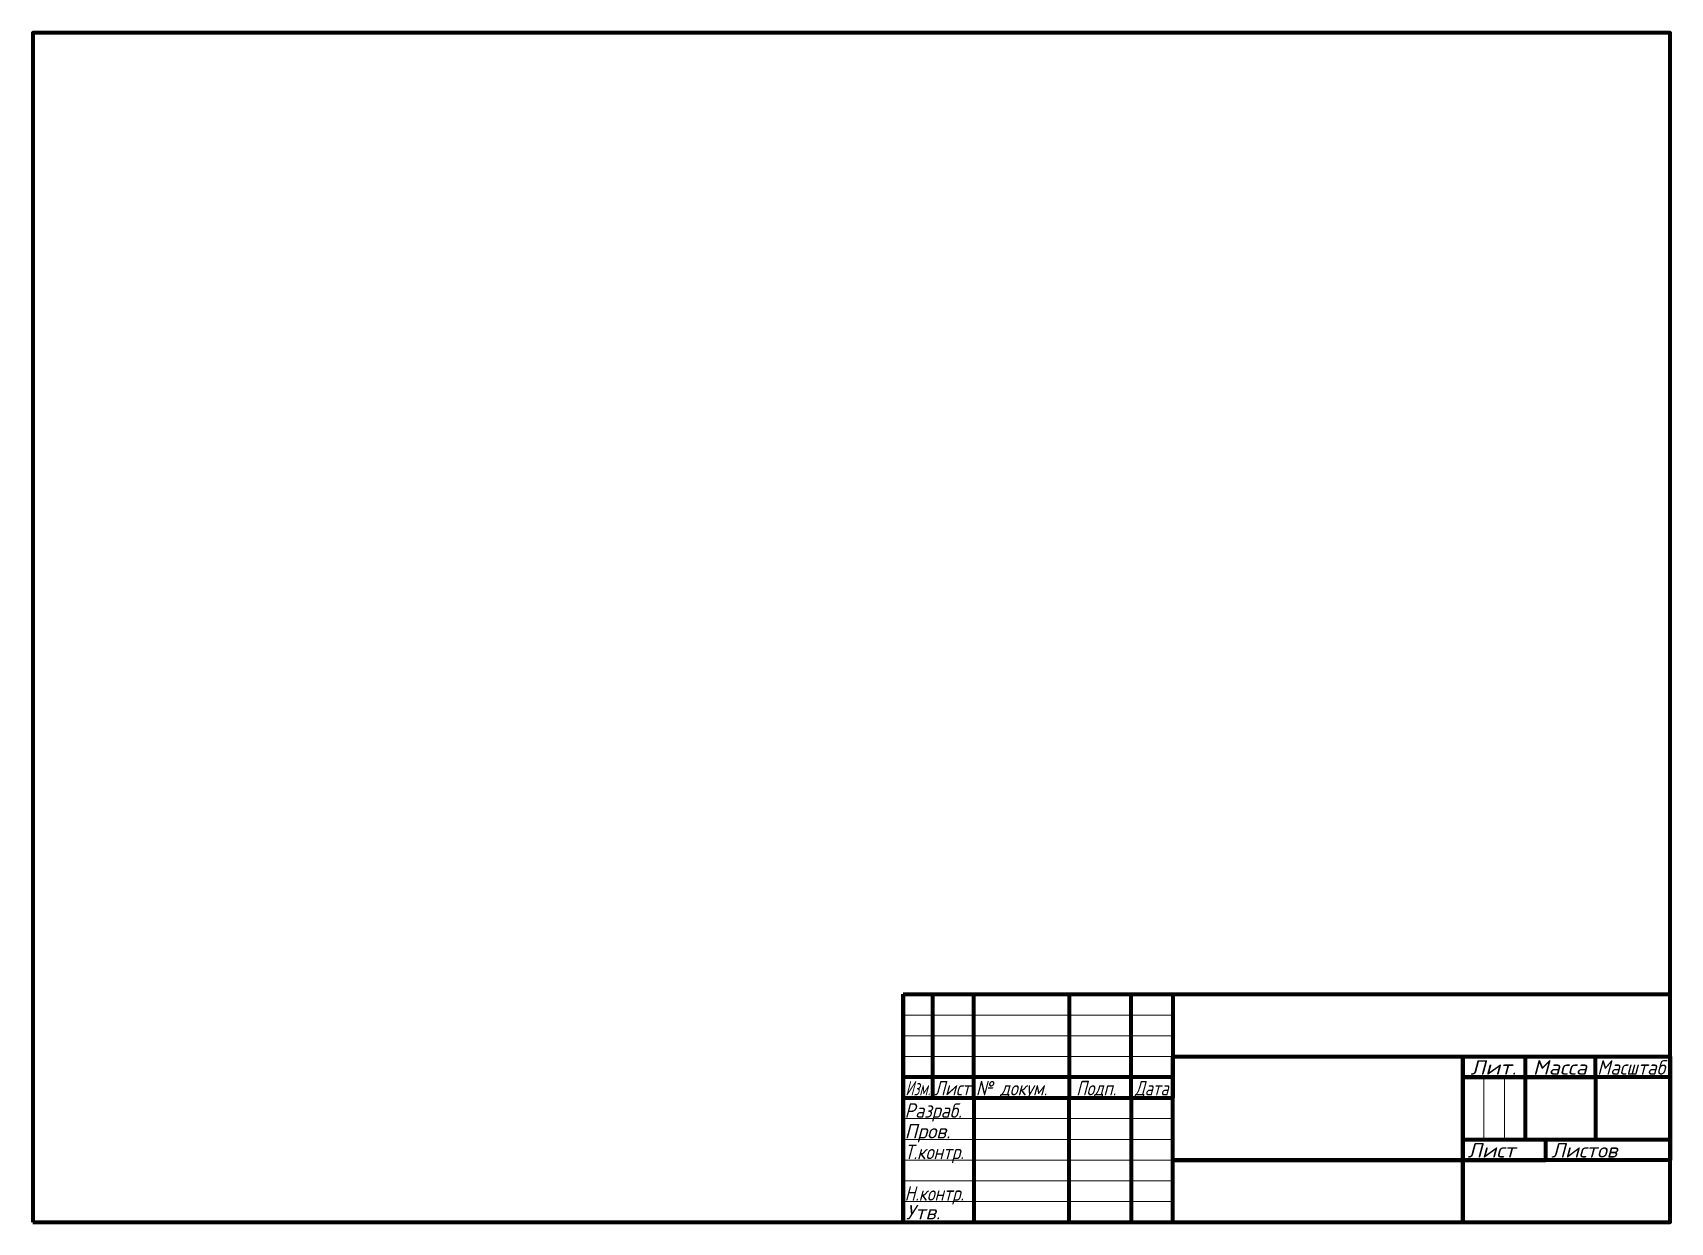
# Paper-space layout 'Лист1' of a CAD drawing. Header units: millimetres. Extents: x 20 to 415, y 5 to 292.
import ezdxf
from ezdxf.enums import TextEntityAlignment as Align

# ---------------------------------------------------------------- set-up
doc = ezdxf.new("R2010")
doc.units = ezdxf.units.MM
doc.layers.add('Толстые', color=1, linetype='Continuous', lineweight=100)
doc.layers.add('Тонкие', color=7, linetype='Continuous')
doc.styles.add('Наклонный', font='isocpeur.ttf', dxfattribs={"oblique": 15})

# ---------------------------------------------------------------- blocks, each defined once
blk = doc.blocks.new('*U3')
at = {"layer": 'Тонкие', "lineweight": 20}
blk.add_line((-32.5, 0), (32.5, 0), dxfattribs=at)
blk = doc.blocks.new('*U4')
at = {"layer": 'Тонкие', "color": 0, "linetype": 'ByBlock', "lineweight": -2, "transparency": 16777216}
for p in [(0, 20), (0, 15), (0, 10), (0, 5), (0, 0)]:
    blk.add_blockref('*U3', p, dxfattribs=at)
blk = doc.blocks.new('*U5')
at = {"layer": 'Тонкие', "lineweight": 20}
blk.add_line((-32.5, 0), (32.5, 0), dxfattribs=at)
blk = doc.blocks.new('*U6')
at = {"layer": 'Тонкие', "color": 0, "linetype": 'ByBlock', "lineweight": -2, "transparency": 16777216}
for p in [(0, 10), (0, 5), (0, 0)]:
    blk.add_blockref('*U5', p, dxfattribs=at)
blk = doc.blocks.new('Основная надпись форма1')
at = {"layer": 'Толстые', "lineweight": 100}
for p, q in [((0, 55), (0, 0)), ((0, 55), (185, 55)), ((0, 0), (0, 55)), ((7, 55), (7, 30)), ((17, 30), (17, 55)), ((17, 55), (40, 55)), ((40, 55), (40, 30)), ((55, 30), (55, 55)), ((55, 55), (65, 55)), ((65, 55), (65, 30)), ((65, 55), (65, 40)), ((65, 40), (185, 40)), ((65, 15), (65, 40)), ((135, 15), (135, 40)), ((135, 40), (135, 0)), ((135, 40), (140, 40)), ((135, 40), (150, 40)), ((150, 40), (150, 35)), ((167, 35), (167, 40)), ((185, 40), (185, 15)), ((65, 35), (0, 35)), ((185, 35), (135, 35)), ((135, 35), (150, 35)), ((150, 35), (167, 35)), ((150, 35), (150, 20)), ((167, 35), (162, 35)), ((162, 35), (167, 35)), ((167, 35), (167, 20)), ((185, 20), (185, 35)), ((0, 30), (65, 30)), ((17, 30), (17, 0)), ((40, 0), (40, 30)), ((55, 30), (55, 0)), ((65, 0), (65, 30)), ((135, 15), (135, 20)), ((135, 20), (185, 20)), ((155, 15), (155, 20)), ((185, 15), (65, 15)), ((65, 15), (135, 15)), ((135, 0), (135, 15)), ((135, 15), (155, 15)), ((17, 0), (40, 0)), ((55, 0), (65, 0))]:
    blk.add_line(p, q, dxfattribs=at)
at = {"layer": 'Тонкие', "lineweight": 20}
for p, q in [((140, 35), (140, 20)), ((145, 35), (145, 20))]:
    blk.add_line(p, q, dxfattribs=at)
for name, p in [('*U6', (32.5, 40)), ('*U4', (32.5, 5))]:
    blk.add_blockref(name, p, dxfattribs=at)
at = {"layer": 'Тонкие', "lineweight": 20, "style": 'Наклонный', "oblique": 15}
for s, width, p, p2 in [('Лит.', 1.172143, (136.81, 35.61), (147.88, 35.61)), ('Масса', 1.005623, (151.88, 35.61), (164.9, 35.61)), ('Масштаб', 0.836681, (167.38, 35.61), (183.78, 35.61)), ('Изм.', 0.672204, (0.5, 30.6), (6.5, 30.6)), ('Лист', 0.826636, (7.44, 30.61), (16.12, 30.61)), ('№ докум.', 0.862887, (17.5, 30.6), (34.71, 30.6)), ('Подп.', 0.858085, (41.7, 30.6), (51.31, 30.6)), ('Дата', 0.682373, (55.81, 30.6), (63.93, 30.6)), ('Разраб.', 0.829051, (0.32, 25.21), (14.1, 25.21)), ('Пров.', 0.981872, (0.33, 20.22), (11.33, 20.22)), ('Т.контр.', 0.800162, (0.32, 15.21), (14.6, 15.21)), ('Лист', 1.10076, (136.08, 15.61), (147.63, 15.61)), ('Листов', 1.034302, (156.3, 15.61), (172.23, 15.61)), ('Н.контр.', 0.800162, (0.32, 5.21), (14.6, 5.21)), ('Утв.', 0.873303, (0.65, 0.69), (8.9, 0.69))]:
    blk.add_text(s, height=3.5, dxfattribs=dict(at, width=width)).set_placement(p, p2, align=Align.FIT)

psp = doc.layouts.new('Лист1')

# ---------------------------------------------------------------- linework, layer by layer
at = {"layer": 'Толстые', "lineweight": 100}
psp.add_lwpolyline([(20, 5), (415, 5), (415, 292), (20, 292)], close=True, dxfattribs=at)

# ---------------------------------------------------------------- block references
at = {"layer": 'Тонкие', "lineweight": 20}
psp.add_blockref('Основная надпись форма1', (230, 5), dxfattribs=at)

doc.saveas('drawing.dxf')
